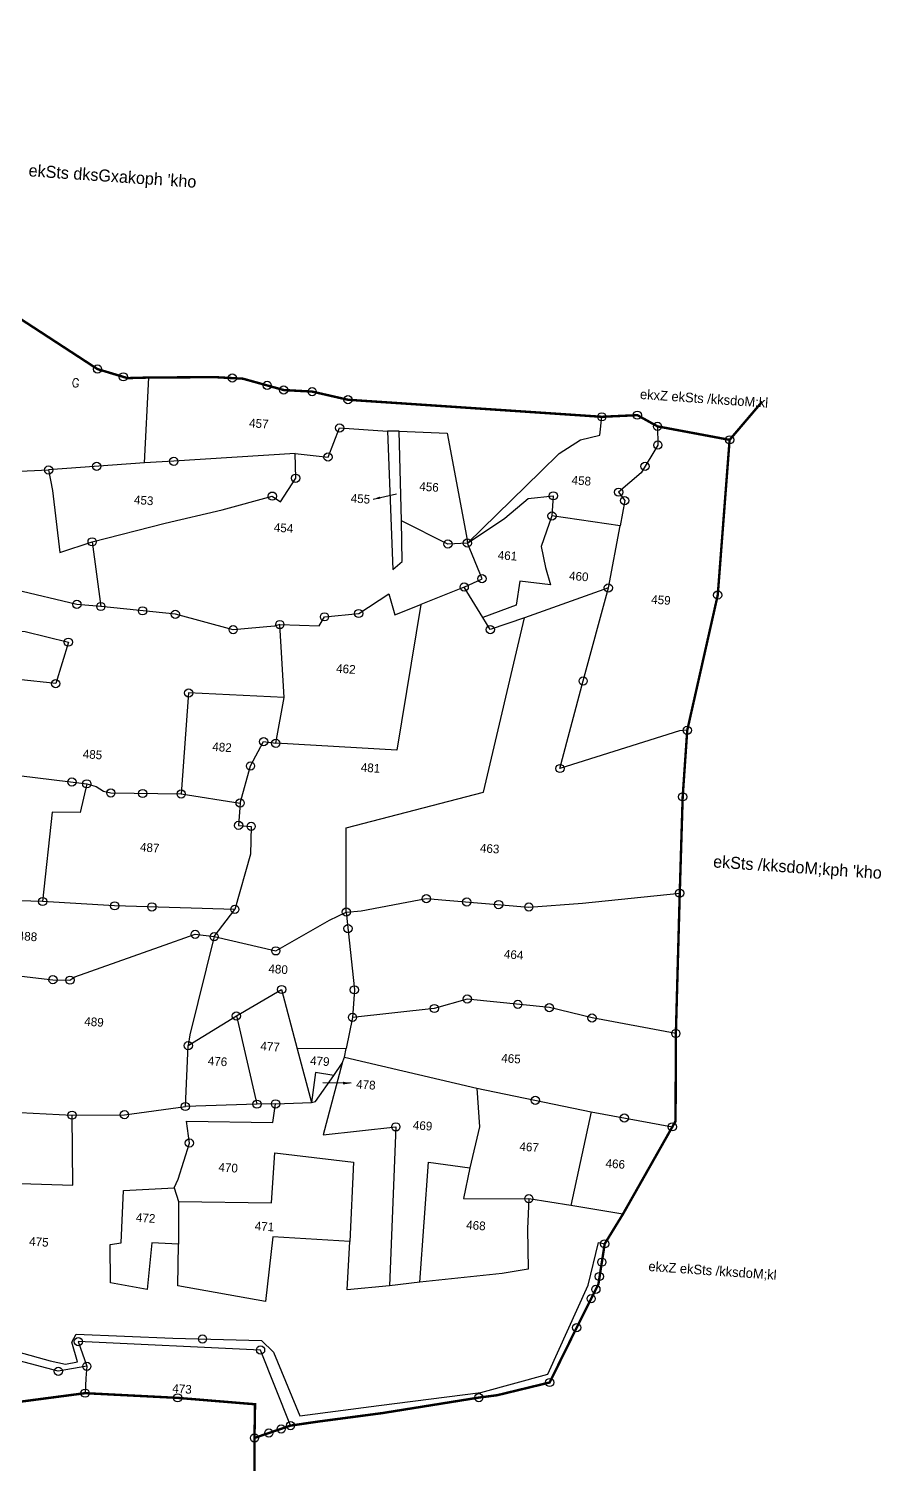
# Model space of a CAD drawing. Header units: feet. Extents: x 585 to 276899, y 278 to 2079435.
# Drawn here: x 276134 to 276839, y 2077920 to 2079114 of the extents above; entities that cross this region are included whole.
import ezdxf
from ezdxf.enums import TextEntityAlignment as Align

# ---------------------------------------------------------------- set-up
doc = ezdxf.new("R2010")
doc.units = ezdxf.units.FT
doc.header["$LTSCALE"] = 0.3
doc.header["$MEASUREMENT"] = 0
doc.linetypes.add('DIVIDE', pattern=[1.25, 0.5, -0.25, 0, -0.25, 0, -0.25])
for name, color, linetype in [('POLY_PARCEL', 6, 'Continuous'), ('POLY_ROAD', 30, 'Continuous'), ('SYM_ARROW', 1, 'Continuous'), ('SYM_STONE', 1, 'Continuous'), ('TEXT_MAPIN', 7, 'Continuous'), ('TEXT_MAPOUT', 7, 'Continuous'), ('TEXT_PARCEL', 7, 'Continuous'), ('V_BOUND_LINE', 7, 'Continuous'), ('V_DIVIDE_LINE', 7, 'DIVIDE')]:
    doc.layers.add(name, color=color, linetype=linetype)
doc.styles.get("Standard").update_dxf_attribs({"font": 'simplex.shx'})
doc.styles.add('TEXT_MAP', font='', dxfattribs={"height": 1.8})
doc.styles.get('TEXT_MAP').set_extended_font_data('Kruti Dev 050')
doc.dimstyles.get("Standard").update_dxf_attribs({"dimtxt": 0.18, "dimasz": 0.18, "dimexe": 0.18, "dimexo": 0.0625, "dimgap": 0.09, "dimtad": 0, "dimtih": 1, "dimtoh": 1, "dimdec": 4, "dimzin": 0, "dimdsep": 46, "dimtxsty": 'Standard', "dimcen": 0.09, "dimadec": 0, "dimazin": 0, "dimtfac": 1, "dimtdec": 4, "dimtofl": 0, "dimtmove": 0, "dimatfit": 3, "dimfxl": 0, "dimtolj": 1, "dimtzin": 0, "dimarcsym": 0})

# ---------------------------------------------------------------- blocks, each defined once
blk = doc.blocks.new('STONE')
blk.add_circle((0, 0), 0.851)
blk = doc.blocks.new('TEXTARROW')
blk.add_leader([(0.04, -0.01), (8.68, -0.01)], dimstyle='Standard', override={"dimtxt": 2.5, "dimasz": 2.5, "dimexe": 1.25, "dimexo": 0.625, "dimgap": 0.625, "dimtad": 1, "dimtih": 0, "dimtoh": 0, "dimzin": 8, "dimcen": 2.5, "dimtofl": 1})
blk = doc.blocks.new('dd')
at = {"layer": 'POLY_PARCEL'}
for points in [[(444.65, 410.36), (444.34, 428.03)], [(512.57, 398.31), (526.73, 414.19), (530.32, 418.15), (534.49, 421.28), (538.46, 422.53), (538.58, 426.34)], [(550.23, 425.15), (550.57, 421.28), (547.51, 415.3), (543.12, 410.99), (544.51, 409.32), (543.95, 404.08)], [(475.68, 414.39), (482.55, 414.12), (484.52, 420.31), (494.44, 420.31)], [(496.88, 420.51), (494.44, 420.31)], [(494.44, 420.31), (497.51, 391.79), (499.38, 393.6), (498.61, 401.95)], [(496.88, 420.51), (506.83, 420.79), (512.33, 399.72), (512.57, 398.31)], [(498.61, 401.95), (496.88, 420.51)], [(434.96, 393.24), (449.79, 398.16), (461.41, 401.71), (471.57, 405.26), (473.38, 404.21), (476.16, 409.29), (475.68, 414.39)], [(475.68, 414.39), (450.7, 411.06), (444.65, 410.36)], [(444.65, 410.36), (424.94, 407.5)], [(397.16, 404.3), (424.94, 407.5)], [(424.94, 407.5), (426.05, 403.33), (428.42, 390.6), (434.96, 393.24)], [(512.57, 398.31), (519.94, 404.01), (524.53, 408.39), (529.68, 409.3), (529.68, 405.13)], [(529.68, 405.13), (527.87, 398.66), (529.06, 394.35), (530.38, 390.87), (523.98, 391.15), (523.56, 386.14), (516.86, 383.11)], [(543.95, 404.08), (529.68, 405.13)], [(542.37, 391.04), (543.95, 404.08)], [(512.57, 398.31), (508.57, 397.84), (498.61, 401.95)], [(512.55, 389.17), (516.11, 391.15), (512.57, 398.31)], [(434.96, 393.24), (437.69, 380)], [(512.55, 389.17), (503.85, 384.92)], [(516.86, 383.11), (512.55, 389.17)], [(542.37, 391.04), (525.43, 383.65)], [(560.7, 362.71), (559.07, 362.52), (534.92, 353), (538.47, 371.43), (542.37, 391.04)], [(474.96, 378.8), (483.1, 379.08), (484.07, 381.03), (491.1, 382.21), (497.08, 386.73), (498.61, 382.42), (503.85, 384.92)], [(503.85, 384.92), (500.93, 354.46), (475.79, 354.18)], [(492.78, 320.29), (491.54, 337.72), (519.44, 347.04), (525.43, 383.65)], [(525.43, 383.65), (518.55, 380.73), (516.86, 383.11)], [(437.69, 380), (432.7, 380.09), (419.74, 382.23), (418.69, 379.86), (413.3, 380.34), (410.51, 380.06), (407.38, 378.32), (406.06, 376.93), (405.94, 375.36)], [(474.96, 378.8), (473.87, 378.4), (465.38, 377.08), (453.2, 379.45), (437.69, 380)], [(476.9, 363.78), (474.96, 378.8)], [(405.79, 373.49), (422.42, 373.76), (431.47, 372.16), (429.45, 363.4), (421.65, 363.75)], [(476.9, 363.78), (457.07, 363.36), (456.95, 342.37)], [(475.79, 354.18), (476.9, 363.78)], [(469.27, 341.32), (470.89, 349.14), (473.26, 354.36), (475.79, 354.18)], [(415.88, 343.47), (416.27, 344.25), (437.29, 343.12)], [(437.29, 343.12), (436.36, 337.08), (430.51, 336.8), (429.82, 318.15)], [(437.29, 343.12), (439.27, 342.68)], [(439.27, 342.68), (440.82, 341.86)], [(440.82, 341.86), (442.39, 341.58), (456.95, 342.37)], [(456.95, 342.37), (469.27, 341.32)], [(469.27, 341.32), (469.27, 336.67), (471.89, 336.66), (472.17, 330.89), (469.69, 319.26)], [(492.78, 320.29), (495.84, 320.78), (509.13, 324.19), (530.45, 323.91), (541.51, 325.44), (561.46, 328.92)], [(465.8, 313.33), (478.75, 311.25), (489.44, 318.34), (492.78, 320.29)], [(492.78, 320.29), (495.56, 304.3), (495.56, 298.59)], [(429.82, 318.15), (398.56, 316.94)], [(469.69, 319.26), (444.78, 318.28), (429.82, 318.15)], [(465.8, 313.33), (469.69, 319.26)], [(437.59, 303.04), (454.67, 310.41), (461.84, 313.54), (465.8, 313.33)], [(465.8, 313.33), (462.19, 292.68), (461.99, 290.41)], [(421.72, 302.67), (433.07, 302.12), (436.6, 302.28), (437.59, 303.04)], [(471.52, 297.23), (480.5, 303.35), (484.58, 291.31)], [(562.65, 299.84), (545.09, 301.87), (536.12, 303.4), (519.02, 304.01), (512.34, 301.58), (495.56, 298.59)], [(461.99, 290.41), (471.52, 297.23)], [(471.52, 297.23), (477.02, 279.29)], [(495.56, 298.59), (494.67, 292.08)], [(462.25, 277.78), (461.99, 290.41)], [(494.67, 292.08), (484.58, 291.31)], [(484.58, 291.31), (488.31, 280.42)], [(494.09, 289), (494.46, 290.27)], [(494.46, 290.27), (494.67, 292.08)], [(494.46, 290.27), (522.29, 285.68)], [(494.09, 289), (491.17, 273.91), (506.06, 276.55), (507.04, 243.56)], [(492.49, 286.29), (494.09, 289)], [(492.49, 286.29), (488.67, 286.64), (488.31, 280.42), (488.31, 280.42)], [(489.12, 280.63), (492.49, 286.29)], [(522.29, 285.68), (523.34, 277.75), (521.96, 269.14)], [(522.29, 285.68), (546.26, 282.41)], [(546.26, 282.41), (543.39, 262.76)], [(546.26, 282.41), (563.25, 280.49)], [(461.1, 260.81), (461.8, 262.64), (463.61, 270.29), (462.71, 274.74), (480.59, 275.71), (480.87, 279.6)], [(477.02, 279.29), (462.25, 277.78)], [(480.87, 279.6), (477.02, 279.29)], [(480.87, 279.6), (488.31, 280.42)], [(488.31, 280.42), (489.12, 280.63)], [(488.31, 280.42), (488.31, 280.42)], [(438.94, 274.39), (449.77, 275.22), (462.25, 277.78)], [(419.14, 251.26), (424.81, 249.98), (424.81, 259.36), (440.12, 259.92), (438.94, 274.39)], [(422.41, 274.18), (428.19, 274.18), (438.94, 274.39)], [(462.2, 258.03), (481.42, 259.08), (481.42, 269.44), (497.84, 268.67), (498.19, 252.19)], [(513.26, 244.75), (513.33, 269.71), (521.96, 269.14)], [(521.96, 269.14), (521.07, 262.7), (534.58, 263.58)], [(534.58, 263.58), (534.76, 257.34), (535.46, 248.99), (530.1, 247.74), (513.26, 244.75)], [(543.39, 262.76), (534.58, 263.58)], [(462.81, 249.22), (457.28, 249.13), (456.93, 239.39), (449.27, 240.23), (448.65, 248.16), (450.94, 248.71), (450.66, 259.56), (461.1, 260.81)], [(461.1, 260.81), (462.2, 258.03)], [(554.26, 261.72), (543.39, 262.76)], [(462.2, 258.03), (462.81, 249.22)], [(498.19, 252.19), (482.19, 252.05), (481.56, 238.56), (463.26, 240.58), (462.81, 249.22)], [(507.04, 243.56), (498.33, 242.18), (498.19, 252.19)], [(513.26, 244.75), (507.04, 243.56)], [(445.56, 222.65), (445.51, 220.21), (445.59, 217.07)]]:
    blk.add_lwpolyline(points, dxfattribs=at)
at = {"layer": 'POLY_ROAD'}
for points in [[(418.93, 221.15), (421.12, 222.31), (431.08, 224.68), (437.91, 223.24), (441.12, 222.82), (443.57, 223.41), (442.13, 227.46), (442.89, 229.15), (462.95, 229.66), (481.35, 230.5), (483.96, 228.22), (490.29, 215.4), (506.5, 218.69), (527.41, 222.83), (541, 227.55), (548.09, 246.53), (549.63, 255.54), (550.92, 255.33)], [(488.53, 213.28), (481.26, 228.47), (443.45, 227.63), (445.56, 222.65)], [(445.56, 222.65), (439.73, 221.22), (431.5, 222.82), (423.74, 221.98), (418.84, 218.77), (420.1, 210.91)]]:
    blk.add_lwpolyline(points, dxfattribs=at)
at = {"layer": 'V_BOUND_LINE', "ltscale": 10, "const_width": 0.5, "flags": 128}
for points in [[(444.34, 428.03), (439.95, 427.61), (433.62, 429.05), (417.16, 438.24), (411.51, 442.8), (404, 443.47), (397.37, 449.1), (358.04, 482.5), (345.42, 493.44)], [(538.58, 426.34), (485.85, 426.26), (478.34, 427.44), (472.43, 427.36), (463.82, 429.13), (458.02, 429.05), (444.34, 428.03)], [(550.23, 425.15), (545.92, 427.18), (538.58, 426.34)], [(560.7, 362.71), (565.09, 391.11), (565.34, 423.38), (550.23, 425.15)], [(561.46, 328.92), (560.7, 348.88), (560.7, 362.71)], [(562.65, 299.84), (561.46, 328.92)], [(563.25, 280.49), (563.83, 281.71), (562.65, 299.84)], [(554.26, 261.72), (563.25, 280.49)], [(550.92, 255.33), (554.26, 261.72)], [(488.53, 213.28), (494.44, 214.55), (507.4, 217.18), (527.06, 221.74), (530.86, 222.5), (541.5, 225.87), (546.31, 237.6), (550.19, 246.88), (550.92, 255.33)], [(420.1, 210.91), (430.99, 214.12), (445.59, 217.07)], [(445.59, 217.07), (464.81, 217.41), (480.89, 217.19), (481.25, 210.21), (488.53, 213.28)]]:
    blk.add_lwpolyline(points, dxfattribs=at)
at = {"layer": 'V_DIVIDE_LINE', "ltscale": 10, "const_width": 0.5, "flags": 128}
for points in [[(565.34, 423.38), (571.53, 431.75)], [(481.25, 210.21), (481.71, 203.38)]]:
    blk.add_lwpolyline(points, dxfattribs=at)
at = {"layer": 'SYM_ARROW'}
for p, xscale, yscale, zscale, rotation in [((492.48, 406.05), 0.5702428327414292, 0.5702428327414292, 0.5702428327414292, 16.81201133686805), ((496.26, 284.94), 0.6807540881416957, 0.6807540881416957, 0.6807540881416957, 182.8816377212099)]:
    blk.add_blockref('TEXTARROW', p, dxfattribs=dict(at, xscale=xscale, yscale=yscale, zscale=zscale, rotation=rotation))
at = {"layer": 'SYM_STONE'}
for p in [(433.62, 429.05), (439.07, 427.81), (461.62, 429.1), (468.93, 428.08), (472.43, 427.36), (478.34, 427.44), (545.92, 427.18), (485.85, 426.26), (538.58, 426.34), (550.23, 425.15), (550.57, 421.28), (565.34, 423.38), (484.52, 420.31), (548.22, 416.7), (482.55, 414.12), (450.7, 411.06), (476.16, 409.29), (529.68, 409.3), (543.12, 410.99), (544.51, 409.32), (424.94, 407.5), (434.84, 408.94), (471.57, 405.26), (529.68, 405.13), (508.57, 397.84), (512.57, 398.31), (434.96, 393.24), (516.11, 391.15), (565.09, 391.11), (512.55, 389.17), (542.37, 391.04), (491.1, 382.21), (432.7, 380.09), (437.69, 380), (446.37, 379.69), (453.2, 379.45), (484.07, 381.03), (518.55, 380.73), (465.38, 377.08), (474.96, 378.8), (431.47, 372.16), (538.47, 371.43), (429.45, 363.4), (457.07, 363.36), (560.7, 362.71), (473.26, 354.36), (475.79, 354.18), (534.92, 353), (470.89, 349.14), (560.7, 348.88), (434.19, 343.28), (437.29, 343.12), (442.39, 341.58), (449, 341.92), (456.95, 342.37), (469.27, 341.32), (469.27, 336.67), (471.89, 336.66), (561.46, 328.92), (509.13, 324.19), (517.54, 324.08), (524.16, 323.99), (530.45, 323.91), (492.78, 320.29), (429.82, 318.15), (444.78, 318.28), (452.5, 318.59), (469.69, 319.26), (493.37, 316.89), (461.84, 313.54), (465.8, 313.33), (478.75, 311.25), (433.07, 302.12), (436.6, 302.28), (480.5, 303.35), (495.56, 304.3), (512.34, 301.58), (519.02, 304.01), (529.56, 303.63), (536.12, 303.4), (545.09, 301.87), (495.56, 298.59), (562.65, 299.84), (471.52, 297.23), (461.99, 290.41), (534.53, 284.01), (553.18, 281.62), (563.25, 280.49), (462.25, 277.78), (477.02, 279.29), (480.87, 279.6), (449.77, 275.22), (506.06, 276.55), (438.94, 274.39), (463.61, 270.29), (534.58, 263.58), (550.92, 255.33), (550.59, 251.5), (550.27, 248.5), (549.74, 245.79), (548.9, 243.79), (546.31, 237.6), (469.1, 229.94), (443.45, 227.63), (481.26, 228.47), (541.5, 225.87), (439.73, 221.22), (445.56, 222.65), (527.06, 221.74), (445.59, 217.07), (464.81, 217.41), (486.65, 212.44), (488.53, 213.28), (481.25, 210.21), (484.15, 211.43)]:
    blk.add_blockref('STONE', p, dxfattribs=at)
at = {"layer": 'TEXT_MAPIN'}
blk.add_text('G', height=1.8, dxfattribs=at).set_placement((428.48, 424.98))
at = {"layer": 'TEXT_MAPOUT', "style": 'TEXT_MAP'}
for s, height, p in [("ekSts dksGxakoph 'kho", 2.5, (416.58, 467.94)), ('ekxZ ekSts /kksdoM;kl', 2, (546.17, 430.58)), ("ekSts /kksdoM;kph 'kho", 2.5, (567.94, 334.72)), ('ekxZ ekSts /kksdoM;kl', 2, (560.29, 250.33))]:
    blk.add_text(s, height=height, dxfattribs=at).set_placement(p)
at = {"layer": 'TEXT_PARCEL', "style": 'TEXT_MAP'}
for s, p in [('457', (467.76, 420.07)), ('458', (535.26, 412.84)), ('456', (503.86, 409.39)), ('455', (489.84, 405.95)), ('453', (445.04, 402.57)), ('454', (474.36, 398.83)), ('461', (521.05, 396.28)), ('460', (536.09, 393.01)), ('459', (553.42, 389.3)), ('462', (489.25, 370.56)), ('482', (464.74, 352.62)), ('485', (438.06, 349.28)), ('481', (495.74, 350.45)), ('463', (521.53, 335.45)), ('487', (451.22, 330.82)), ('464', (527.99, 313.85)), ('488', (427.2, 310.74)), ('480', (479.5, 307.5)), ('489', (442.17, 293.99)), ('465', (528.92, 292.32)), ('477', (478.93, 291.39)), ('476', (468.27, 287.59)), ('479', (489.42, 289.07)), ('478', (499.28, 284.86)), ('469', (511.59, 277.19)), ('467', (533.93, 274.29)), ('466', (551.98, 272.02)), ('470', (471.98, 265.74)), ('468', (524.03, 257.31)), ('472', (455.63, 254.18)), ('471', (480.32, 254.1)), ('475', (433.89, 247.7)), ('473', (465.58, 219.33))]:
    blk.add_text(s, height=1.8, dxfattribs=at).set_placement(p, align=Align.MIDDLE)

msp = doc.modelspace()

# ---------------------------------------------------------------- block references
at = {"xscale": 3.990407929991803, "yscale": 3.990407929991803, "zscale": 3.990407929991803, "rotation": 356.0757783163575}
msp.add_blockref('dd', (274347.1, 2077243.2), dxfattribs=at)

doc.saveas('drawing.dxf')
